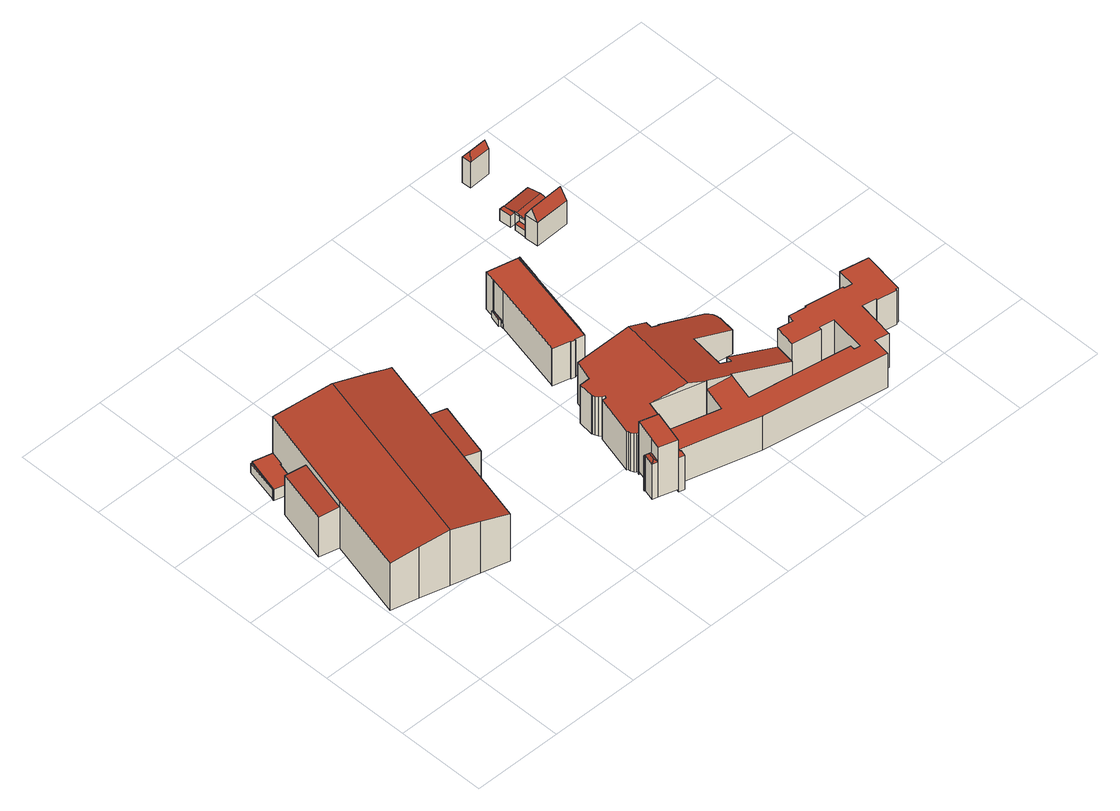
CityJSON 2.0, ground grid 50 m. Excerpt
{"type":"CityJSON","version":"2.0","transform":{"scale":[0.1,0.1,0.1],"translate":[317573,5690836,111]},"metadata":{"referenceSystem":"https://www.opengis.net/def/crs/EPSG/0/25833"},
"CityObjects":{
"building1":{"type":"Building","attributes":{"name":"Oper Leipzig","Gemeindeschluessel":14713000,"Geometrietyp2DReferenz":"3000","function":"31001_3032","roofType":"9999"},"children":["building1-1","building1-2","building1-3","building1-4","building1-5","building1-6","building1-7","building1-8"]},
"building1-1":{"type":"BuildingPart","attributes":{"Dachtyp_tdc":"tdcPolyFlatRoof","Dachneigung":5.13,"QualitaetDacherkennung":52,"Geometrietyp2DReferenz":"3000","roofType":"2100","measuredHeight":26.76},"parents":["building1"],"geometry":[{"type":"MultiSurface","lod":"2","boundaries":[[[0,1,2,3]],[[1,4,5,2]],[[6,7,8,9]],[[7,10,11,8]],[[10,12,13,11]],[[12,14,15,13]],[[14,0,3,15]],[[14,12,10,7,6,4,1,0]],[[3,2,5,9,8,11,13,15]],[[9,5,4,6]]],"semantics":{"surfaces":[{"type":"WallSurface"},{"type":"RoofSurface"},{"type":"GroundSurface"},{"type":"ClosureSurface"}],"values":[0,0,0,0,0,0,0,1,2,3]}}]},
"building1-2":{"type":"BuildingPart","attributes":{"Dachtyp_tdc":"tdcGableRoof","Dachneigung":10.02,"QualitaetDacherkennung":22,"Geometrietyp2DReferenz":"3000","roofType":"3100","measuredHeight":36.63},"parents":["building1"],"geometry":[{"type":"MultiSurface","lod":"2","boundaries":[[[16,17,9,5,18,19,20,21,22,23,24,25,26,27,28]],[[29,30,31,17,16]],[[32,33,18,5,4]],[[33,34,19,18]],[[34,35,20,19]],[[35,36,21,20]],[[36,37,22,21]],[[37,38,39,23,22]],[[40,41,42,26,25,43]],[[44,28,45]],[[44,29,16,28]],[[46,41,40,38,37,36,35]],[[35,34,33,32,30,29,44,46]],[[32,4,6,47,31,30]],[[4,5,9,47,6]],[[47,9,17,31]],[[43,48,49,39,38,40]],[[24,23,39,49,48]],[[43,25,24,48]],[[50,42,41,46]],[[27,26,42,50]],[[44,45,50,46]],[[27,50,45,28]]],"semantics":{"surfaces":[{"type":"GroundSurface"},{"type":"WallSurface"},{"type":"RoofSurface"},{"type":"ClosureSurface"}],"values":[0,1,1,1,1,1,1,1,1,1,1,2,2,1,3,3,1,3,3,1,3,1,3]}}]},
"building1-3":{"type":"BuildingPart","attributes":{"Dachtyp_tdc":"tdcPolyFlatRoof","Dachneigung":0,"QualitaetDacherkennung":0,"Geometrietyp2DReferenz":"3000","roofType":"9999","measuredHeight":3},"parents":["building1"],"geometry":[{"type":"MultiSurface","lod":"2","boundaries":[[[51,31,47,52,53,54]],[[54,53,55,56]],[[53,52,8,55]],[[52,47,9,8]],[[31,51,57,17]],[[56,55,8,9,17,57]],[[17,9,47,31]],[[56,57,51,54]]],"semantics":{"surfaces":[{"type":"RoofSurface"},{"type":"WallSurface"},{"type":"GroundSurface"},{"type":"ClosureSurface"}],"values":[0,1,1,1,1,2,3,3]}}]},
"building1-4":{"type":"BuildingPart","attributes":{"Dachtyp_tdc":"tdcPolyFlatRoof","Dachneigung":0,"QualitaetDacherkennung":83,"Geometrietyp2DReferenz":"3000","roofType":"1000","measuredHeight":5.92},"parents":["building1"],"geometry":[{"type":"MultiSurface","lod":"2","boundaries":[[[58,59,60,57,51]],[[59,61,62,60]],[[61,63,64,62]],[[63,65,66,64]],[[65,67,68,66]],[[67,69,70,68]],[[69,71,54,56,70]],[[69,67,65,63,61,59,58,71]],[[56,57,60,62,64,66,68,70]],[[51,54,71,58]],[[51,57,56,54]]],"semantics":{"surfaces":[{"type":"WallSurface"},{"type":"RoofSurface"},{"type":"GroundSurface"},{"type":"ClosureSurface"}],"values":[0,0,0,0,0,0,0,1,2,0,3]}}]},
"building1-5":{"type":"BuildingPart","attributes":{"Dachtyp_tdc":"tdcPolyFlatRoof","Dachneigung":0,"QualitaetDacherkennung":86,"Geometrietyp2DReferenz":"3000","roofType":"1000","measuredHeight":5.93},"parents":["building1"],"geometry":[{"type":"MultiSurface","lod":"2","boundaries":[[[72,73,74,75]],[[73,76,77,74]],[[76,78,79,77]],[[78,80,81,79]],[[80,82,83,81]],[[82,84,85,86,83]],[[87,72,75,88,89]],[[87,84,82,80,78,76,73,72]],[[75,74,77,79,81,83,86,88]],[[89,85,84,87]],[[89,88,86,85]]],"semantics":{"surfaces":[{"type":"WallSurface"},{"type":"RoofSurface"},{"type":"GroundSurface"},{"type":"ClosureSurface"}],"values":[0,0,0,0,0,0,0,1,2,0,3]}}]},
"building1-6":{"type":"BuildingPart","attributes":{"Dachtyp_tdc":"tdcPolyFlatRoof","Dachneigung":0,"QualitaetDacherkennung":69,"Geometrietyp2DReferenz":"3000","roofType":"1000","measuredHeight":5.82},"parents":["building1"],"geometry":[{"type":"MultiSurface","lod":"2","boundaries":[[[42,90,91,26]],[[90,92,93,91]],[[92,45,28,93]],[[45,92,90,42,50]],[[26,91,93,28,27]],[[26,27,50,42]],[[27,28,45,50]]],"semantics":{"surfaces":[{"type":"WallSurface"},{"type":"RoofSurface"},{"type":"GroundSurface"},{"type":"ClosureSurface"}],"values":[0,0,0,1,2,3,3]}}]},
"building1-7":{"type":"BuildingPart","attributes":{"Dachtyp_tdc":"tdcPolyFlatRoof","Dachneigung":5.98,"QualitaetDacherkennung":50,"Geometrietyp2DReferenz":"3000","roofType":"2100","measuredHeight":26.84},"parents":["building1"],"geometry":[{"type":"MultiSurface","lod":"2","boundaries":[[[39,94,95,23]],[[94,96,97,95]],[[96,98,99,97]],[[98,49,24,99]],[[49,98,96,94,39]],[[23,95,97,99,24]],[[23,24,49,39]]],"semantics":{"surfaces":[{"type":"WallSurface"},{"type":"RoofSurface"},{"type":"GroundSurface"},{"type":"ClosureSurface"}],"values":[0,0,0,0,1,2,3]}}]},
"building1-8":{"type":"BuildingPart","attributes":{"Dachtyp_tdc":"tdcPolyFlatRoof","Dachneigung":0,"QualitaetDacherkennung":0,"Geometrietyp2DReferenz":"3000","roofType":"9999","measuredHeight":4.17},"parents":["building1"],"geometry":[{"type":"MultiSurface","lod":"2","boundaries":[[[48,43,85,89,100]],[[100,89,88,99]],[[85,43,25,86]],[[48,100,99,24]],[[99,88,86,25,24]],[[86,88,89,85]],[[25,43,48,24]]],"semantics":{"surfaces":[{"type":"RoofSurface"},{"type":"WallSurface"},{"type":"GroundSurface"},{"type":"ClosureSurface"}],"values":[0,1,1,1,2,3,3]}}]},
"building2":{"type":"Building","attributes":{"name":"Oper Leipzig","Gemeindeschluessel":14713000,"Dachneigung":90,"Dachorientierung":0,"MittlereTraufHoehe":119.54,"QualitaetDacherkennung":100,"ObjektHoehe":7.31,"BodenHoehe":112.23,"Geometrietyp2DReferenz":"3000","AbsoluteHoehe":119.54,"Dachflaeche":1252.76,"function":"31001_3032","roofType":"1000","measuredHeight":7.31,"storeysAboveGround":2},"geometry":[{"type":"MultiSurface","lod":"2","boundaries":[[[101,102,103,104]],[[102,105,106,103]],[[105,107,108,106]],[[107,109,110,108]],[[107,105,102,101,111,112,113,114,115,116,117,118,119,120,121,109]],[[110,122,123,124,125,126,127,128,129,130,131,132,104,103,106,108]],[[109,121,122,110]],[[121,120,123,122]],[[120,119,124,123]],[[119,118,125,124]],[[118,117,126,125]],[[117,116,127,126]],[[116,115,128,127]],[[115,114,129,128]],[[114,113,130,129]],[[113,112,131,130]],[[112,111,132,131]],[[111,101,104,132]]],"semantics":{"surfaces":[{"type":"WallSurface"},{"type":"RoofSurface"},{"type":"GroundSurface"}],"values":[0,0,0,0,1,2,0,0,0,0,0,0,0,0,0,0,0,0]}}]},
"building3":{"type":"Building","attributes":{"Gemeindeschluessel":14713000,"Geometrietyp2DReferenz":"3000","function":"31001_9998","roofType":"9999"},"children":["building3-1","building3-2"]},
"building3-1":{"type":"BuildingPart","attributes":{"Dachtyp_tdc":"tdcPolyFlatRoof","Dachneigung":0,"QualitaetDacherkennung":62,"Geometrietyp2DReferenz":"3000","roofType":"1000","measuredHeight":32.55},"parents":["building3"],"geometry":[{"type":"MultiSurface","lod":"2","boundaries":[[[133,134,135,136,137]],[[134,138,139,135]],[[138,140,141,139]],[[138,134,133,142,140]],[[141,143,136,135,139]],[[140,142,144,143,141]],[[137,144,142,133]],[[137,136,143,144]]],"semantics":{"surfaces":[{"type":"WallSurface"},{"type":"RoofSurface"},{"type":"GroundSurface"},{"type":"ClosureSurface"}],"values":[0,0,0,1,2,0,0,3]}}]},
"building3-2":{"type":"BuildingPart","attributes":{"Dachtyp_tdc":"tdcFreeFormRoof","Dachneigung":39.24,"QualitaetDacherkennung":19,"Geometrietyp2DReferenz":"3000","roofType":"5000","measuredHeight":24.43},"parents":["building3"],"geometry":[{"type":"MultiSurface","lod":"2","boundaries":[[[145,146,147,148]],[[146,149,150,147]],[[149,151,152,150]],[[151,153,154,152]],[[153,155,156,154]],[[155,137,136,156]],[[144,157,158,143]],[[157,145,148,158]],[[137,155,159]],[[155,153,151,149,146,145,157,160,159]],[[157,144,160]],[[144,137,159,160]],[[148,147,150,152,154,156,136,143,158]],[[143,136,137,144]]],"semantics":{"surfaces":[{"type":"WallSurface"},{"type":"RoofSurface"},{"type":"GroundSurface"},{"type":"ClosureSurface"}],"values":[0,0,0,0,0,0,0,0,1,1,1,1,2,3]}}]},
"building4":{"type":"Building","attributes":{"Dachtyp_tdc":"tdcFreeFormRoof","Gemeindeschluessel":14713000,"Dachneigung":19.37,"QualitaetDacherkennung":2,"Geometrietyp2DReferenz":"3000","function":"31001_9998","roofType":"5000","measuredHeight":32.16},"geometry":[{"type":"MultiSurface","lod":"2","boundaries":[[[161,162,163,164]],[[162,165,166,163]],[[165,167,168,166]],[[167,169,170,168]],[[169,171,172,170]],[[171,173,174,172]],[[173,175,176,174]],[[175,177,178,176]],[[177,179,180,178]],[[179,181,182,180]],[[181,183,184,182]],[[183,185,186,184]],[[185,187,188,186]],[[187,189,190,188]],[[189,191,192,190]],[[191,193,194,192]],[[193,195,196,194]],[[195,197,198,196]],[[197,199,200,198]],[[199,201,202,200]],[[201,203,204,202]],[[203,205,206,204]],[[205,207,208,206]],[[207,209,210,208]],[[209,211,212,210]],[[211,213,214,212]],[[213,215,216,214]],[[215,217,218,216]],[[217,219,220,218]],[[219,221,222,220]],[[221,223,224,222]],[[223,225,226,224]],[[225,227,228,226]],[[227,229,230,228]],[[229,231,232,230]],[[231,233,234,232]],[[233,235,236,234]],[[235,237,238,236]],[[237,239,240,238]],[[239,241,242,240]],[[241,243,244,242]],[[243,245,246,244]],[[245,247,248,246]],[[247,249,250,248]],[[249,251,252,250]],[[251,161,164,252]],[[161,251,253,254,199,197,195,193,191,189,187,185,183,181,179,177,175,173,171,169,167,165,162]],[[201,254,253,249,247,245,243,241,239,237,235,233,231,229,227,225,223,221,219,217,215,213,211,209,207,205,203]],[[251,249,253]],[[201,199,254]],[[164,163,166,168,170,172,174,176,178,180,182,184,186,188,190,192,194,196,198,200,202,204,206,208,210,212,214,216,218,220,222,224,226,228,230,232,234,236,238,240,242,244,246,248,250,252]]],"semantics":{"surfaces":[{"type":"WallSurface"},{"type":"RoofSurface"},{"type":"GroundSurface"}],"values":[0,0,0,0,0,0,0,0,0,0,0,0,0,0,0,0,0,0,0,0,0,0,0,0,0,0,0,0,0,0,0,0,0,0,0,0,0,0,0,0,0,0,0,0,0,0,1,1,0,0,2]}}]},
"building5":{"type":"Building","attributes":{"Gemeindeschluessel":14713000,"Geometrietyp2DReferenz":"3000","function":"31001_9998","roofType":"9999"},"children":["building5-1","building5-2","building5-3","building5-4"]},
"building5-1":{"type":"BuildingPart","attributes":{"Dachtyp_tdc":"tdcPolyFlatRoof","Dachneigung":0,"QualitaetDacherkennung":59,"Geometrietyp2DReferenz":"3000","roofType":"1000","measuredHeight":24.43},"parents":["building5"],"geometry":[{"type":"MultiSurface","lod":"2","boundaries":[[[255,256,257,258,259]],[[260,261,262,263,264]],[[265,255,259,266]],[[265,261,260,256,255]],[[259,258,263,262,266]],[[264,257,256,260]],[[264,263,258,257]],[[266,262,261,265]]],"semantics":{"surfaces":[{"type":"WallSurface"},{"type":"RoofSurface"},{"type":"GroundSurface"},{"type":"ClosureSurface"}],"values":[0,0,0,1,2,0,3,3]}}]},
"building5-2":{"type":"BuildingPart","attributes":{"Dachtyp_tdc":"tdcPolyFlatRoof","Dachneigung":0,"QualitaetDacherkennung":30,"Geometrietyp2DReferenz":"3000","roofType":"1000","measuredHeight":24.48},"parents":["building5"],"geometry":[{"type":"MultiSurface","lod":"2","boundaries":[[[267,268,269,270]],[[268,271,265,266,269]],[[272,267,270,262,261]],[[272,271,268,267]],[[270,269,266,262]],[[261,265,271,272]],[[261,262,266,265]]],"semantics":{"surfaces":[{"type":"WallSurface"},{"type":"RoofSurface"},{"type":"GroundSurface"},{"type":"ClosureSurface"}],"values":[0,0,0,1,2,0,3]}}]},
"building5-3":{"type":"BuildingPart","attributes":{"Dachtyp_tdc":"tdcPolyFlatRoof","Dachneigung":0,"QualitaetDacherkennung":40,"Geometrietyp2DReferenz":"3000","roofType":"1000","measuredHeight":24.3},"parents":["building5"],"geometry":[{"type":"MultiSurface","lod":"2","boundaries":[[[273,274,275,276]],[[274,264,263,275]],[[257,277,278,258]],[[277,279,280,278]],[[279,281,282,280]],[[281,283,284,282]],[[283,285,286,284]],[[285,287,288,286]],[[287,289,290,288]],[[289,291,292,290]],[[291,293,294,295,292]],[[293,291,289,287,285,283,281,279,277,257,264,274,273,296]],[[297,276,275,263,258,278,280,282,284,286,288,290,292,295,298]],[[276,299,300,296,273]],[[276,297,300,299]],[[258,263,264,257]],[[300,301,294,293,296]],[[300,297,298,301]],[[301,298,295,294]]],"semantics":{"surfaces":[{"type":"WallSurface"},{"type":"RoofSurface"},{"type":"GroundSurface"},{"type":"ClosureSurface"}],"values":[0,0,0,0,0,0,0,0,0,0,0,1,2,0,3,3,0,3,3]}}]},
"building5-4":{"type":"BuildingPart","attributes":{"Dachtyp_tdc":"tdcFreeFormRoof","Dachneigung":48.55,"QualitaetDacherkennung":42,"Geometrietyp2DReferenz":"3000","roofType":"5000","measuredHeight":4.87},"parents":["building5"],"geometry":[{"type":"MultiSurface","lod":"2","boundaries":[[[294,302,303,295]],[[302,304,305,303]],[[304,306,307,305]],[[306,308,309,307]],[[308,299,276,309]],[[299,308,310]],[[308,306,311,310]],[[306,304,311]],[[304,302,294,301]],[[304,301,300,299,310,311]],[[295,303,305,307,309,276,297,298]],[[300,297,276,299]],[[298,297,300,301]],[[294,295,298,301]]],"semantics":{"surfaces":[{"type":"WallSurface"},{"type":"RoofSurface"},{"type":"GroundSurface"},{"type":"ClosureSurface"}],"values":[0,0,0,0,0,1,1,1,1,1,2,3,3,3]}}]},
"building6":{"type":"Building","attributes":{"Dachtyp_tdc":"tdcGableRoof","Gemeindeschluessel":14713000,"Dachneigung":0,"QualitaetDacherkennung":0,"Geometrietyp2DReferenz":"3000","BezugspunktDach":"2000","function":"31001_9998","measuredHeight":22.4},"geometry":[{"type":"MultiSurface","lod":"2","boundaries":[[[312,313,314,315,316,317,318,319,320,321,322,323,324,325,326,327,328,329,330,331,332,333,334,335,336,337,338,339,340,341,342,343,344,345,346,347,348,349,350,351,352,353,354]],[[321,320,355,356]],[[320,319,357,355]],[[319,318,358,357]],[[318,317,359,358]],[[317,316,360,359]],[[316,315,361,360]],[[315,314,362,361]],[[314,313,363,362]],[[354,353,364,365]],[[353,352,366,364]],[[352,351,367,366]],[[351,350,368,367]],[[350,349,369,368]],[[349,348,370,369]],[[348,347,371,370]],[[347,346,372,371]],[[313,312,373,363]],[[312,354,365,373]],[[346,345,374,372]],[[345,344,375,374]],[[344,343,376,375]],[[343,342,377,376]],[[342,341,378,377]],[[338,337,379,380]],[[341,340,381,378]],[[340,339,382,381]],[[339,338,380,382]],[[337,336,383,379]],[[336,335,384,383]],[[335,334,385,384]],[[334,333,386,385]],[[333,332,387,386]],[[332,331,388,387]],[[331,330,389,388]],[[330,329,390,389]],[[329,328,391,390]],[[328,327,392,391]],[[327,326,393,392]],[[326,325,394,393]],[[325,324,395,394]],[[324,323,396,395]],[[323,322,397,396]],[[322,321,356,397]],[[365,364,366,367,368,369,370,371,372,374,375,376,377,378,381,382,380,379,383,384,385,386,387,388,389,390,391,392,393,394,395,396,397,356,355,357,358,359,360,361,362,363,373]]],"semantics":{"surfaces":[{"type":"RoofSurface"},{"type":"WallSurface"},{"type":"GroundSurface"}],"values":[0,1,1,1,1,1,1,1,1,1,1,1,1,1,1,1,1,1,1,1,1,1,1,1,1,1,1,1,1,1,1,1,1,1,1,1,1,1,1,1,1,1,1,1,2]}}]},
"building7":{"type":"Building","attributes":{"Dachtyp_tdc":"tdcFreeFormRoof","Gemeindeschluessel":14713000,"Dachneigung":59.83,"QualitaetDacherkennung":58,"Geometrietyp2DReferenz":"3000","function":"31001_9998","roofType":"5000","measuredHeight":21.91},"geometry":[{"type":"MultiSurface","lod":"2","boundaries":[[[398,399,400,401]],[[399,402,403,400]],[[402,404,405,403]],[[404,406,407,405]],[[406,408,409,407]],[[408,410,411,409]],[[410,398,401,411]],[[412,413,414,415,416,417]],[[416,418,419,399,417]],[[399,419,402]],[[402,419,418,404]],[[404,418,416,415,406]],[[406,415,414,408]],[[408,414,413,410]],[[410,413,412,398]],[[398,412,417,399]],[[401,400,403,405,407,409,411]]],"semantics":{"surfaces":[{"type":"WallSurface"},{"type":"RoofSurface"},{"type":"GroundSurface"}],"values":[0,0,0,0,0,0,0,1,1,0,0,0,0,0,0,0,2]}}]},
"building8":{"type":"Building","attributes":{"Gemeindeschluessel":14713000,"Geometrietyp2DReferenz":"3000","function":"31001_9998","roofType":"9999"},"children":["building8-1","building8-2","building8-3"]},
"building8-1":{"type":"BuildingPart","attributes":{"Dachtyp_tdc":"tdcPolyFlatRoof","Dachneigung":0,"QualitaetDacherkennung":48,"Geometrietyp2DReferenz":"3000","roofType":"1000","measuredHeight":7.53},"parents":["building8"],"geometry":[{"type":"MultiSurface","lod":"2","boundaries":[[[420,421,422,423,424]],[[421,425,426,422]],[[425,427,428,429,430,426]],[[427,425,421,420,431]],[[423,422,426,430]],[[431,428,427]],[[424,423,430,429]],[[424,429,428,431,420]]],"semantics":{"surfaces":[{"type":"WallSurface"},{"type":"RoofSurface"},{"type":"GroundSurface"},{"type":"ClosureSurface"}],"values":[0,0,0,1,2,0,3,3]}}]},
"building8-2":{"type":"BuildingPart","attributes":{"Dachtyp_tdc":"tdcGableRoof","Dachneigung":11.05,"QualitaetDacherkennung":13,"Geometrietyp2DReferenz":"3000","roofType":"3100","measuredHeight":8.79},"parents":["building8"],"geometry":[{"type":"MultiSurface","lod":"2","boundaries":[[[432,433,434,435]],[[433,436,437,438,434]],[[439,424,423,440,441]],[[429,432,435,430]],[[428,431,442,443,444,432]],[[433,444,443,445,436]],[[436,445,439]],[[439,445,443,442,420,424]],[[432,444,433]],[[429,428,432]],[[435,434,438,440,423,430]],[[441,437,436,439]],[[441,440,438,437]],[[430,423,424,429]],[[431,420,442]],[[424,420,431,428,429]]],"semantics":{"surfaces":[{"type":"WallSurface"},{"type":"RoofSurface"},{"type":"GroundSurface"},{"type":"ClosureSurface"}],"values":[0,0,0,0,1,1,0,0,0,0,2,0,3,3,0,3]}}]},
"building8-3":{"type":"BuildingPart","attributes":{"Dachtyp_tdc":"tdcPolyFlatRoof","Dachneigung":0,"QualitaetDacherkennung":45,"Geometrietyp2DReferenz":"3000","roofType":"1000","measuredHeight":4.16},"parents":["building8"],"geometry":[{"type":"MultiSurface","lod":"2","boundaries":[[[446,447,448,449]],[[447,441,440,448]],[[437,446,449,438]],[[437,441,447,446]],[[449,448,440,438]],[[438,440,441,437]]],"semantics":{"surfaces":[{"type":"WallSurface"},{"type":"RoofSurface"},{"type":"GroundSurface"},{"type":"ClosureSurface"}],"values":[0,0,0,1,2,3]}}]},
"building9":{"type":"Building","attributes":{"Dachtyp_tdc":"tdcFreeFormRoof","Gemeindeschluessel":14713000,"Dachneigung":56.53,"QualitaetDacherkennung":10,"Geometrietyp2DReferenz":"3000","function":"31001_9998","roofType":"5000","measuredHeight":20.64},"geometry":[{"type":"MultiSurface","lod":"2","boundaries":[[[450,451,452,453]],[[451,454,455,452]],[[454,456,457,455]],[[456,458,459,457]],[[458,450,453,459]],[[460,456,454,451,461]],[[461,451,450]],[[450,458,460,461]],[[456,460,458]],[[453,452,455,457,459]]],"semantics":{"surfaces":[{"type":"WallSurface"},{"type":"RoofSurface"},{"type":"GroundSurface"}],"values":[0,0,0,0,0,1,1,1,0,2]}}]}
},
"vertices":[
[878,957,269],[852,860,269],[852,860,12],[878,957,12],[743,890,280],[743,890,12],[821,1193,280],[822,1193,280],[822,1193,12],[821,1193,12],[823,1192,279],[823,1192,12],[930,1166,270],[930,1166,12],[932,1165,269],[932,1165,12],
[866,1504,12],[899,1496,12],[627,440,12],[476,481,12],[319,521,12],[161,562,12],[8,600,12],[126,1050,12],[206,1353,12],[286,1655,12],[396,1626,12],[593,1575,12],[788,1525,12],[866,1504,328],[899,1496,323],[899,1496,42],[743,890,322],[627,440,322],[476,481,350],[319,521,378],[161,562,349],[8,600,322],[126,1050,322],[126,1050,280],[286,1655,322],[396,1626,342],[396,1626,70],[286,1655,54],[788,1525,343],[788,1525,70],[593,1575,378],[821,1193,42],[206,1353,54],[206,1353,280],[593,1575,70],
[903,1495,42],[822,1193,42],[849,1293,42],[850,1293,42],[849,1293,12],[850,1293,12],[903,1495,12],
[903,1495,71],[1009,1468,71],[1009,1468,12],[959,1276,71],[959,1276,12],[957,1277,71],[957,1277,12],[956,1273,71],[956,1273,12],[959,1272,71],[959,1272,12],[958,1267,71],[958,1267,12],[850,1293,71],
[122,1482,71],[124,1489,71],[124,1489,12],[122,1482,12],[126,1488,71],[126,1488,12],[127,1492,71],[127,1492,12],[126,1492,71],[126,1492,12],[175,1684,71],[175,1684,12],[280,1656,71],[280,1656,54],[280,1656,12],[230,1454,71],[230,1454,12],[230,1454,54],
[404,1659,70],[404,1659,12],[797,1557,70],[797,1557,12],
[17,1077,269],[17,1077,12],[96,1382,268],[96,1382,12],[205,1353,280],[205,1353,12],
[205,1353,54],
[694,1394,85],[419,1466,85],[419,1466,12],[694,1394,12],[436,1529,85],[436,1529,12],[257,1576,85],[257,1576,12],[225,1454,85],[225,1454,12],[710,1454,85],[884,1408,85],[852,1286,85],[951,1257,85],[1006,1455,85],[786,1516,85],[795,1550,85],[409,1653,85],[399,1620,85],[179,1678,85],[126,1480,85],[126,1480,12],[179,1678,12],[399,1620,12],[409,1653,12],[795,1550,12],[786,1516,12],[1006,1455,12],[951,1257,12],[852,1286,12],[884,1408,12],[710,1454,12],
[1403,302,366],[1436,417,366],[1436,417,41],[1403,302,41],[1403,302,272],[1536,388,366],[1536,388,41],[1483,205,366],[1483,205,41],[1383,234,366],[1383,234,41],[1383,234,272],
[1369,305,272],[1366,306,269],[1366,306,41],[1369,305,41],[1366,309,269],[1366,309,41],[1364,309,267],[1364,309,41],[1366,313,267],[1366,313,41],[1371,311,272],[1371,311,41],[1352,243,272],[1352,243,41],[1382,291,285],[1372,254,285],
[1946,855,306],[1992,849,289],[1992,849,20],[1946,855,20],[1993,854,289],[1993,854,20],[2255,820,196],[2255,820,20],[2275,811,189],[2275,811,20],[2289,799,183],[2289,799,20],[2298,781,179],[2298,781,20],[2300,761,178],[2300,761,20],[2301,761,178],[2301,761,20],[2288,667,178],[2288,667,20],[2067,697,256],[2067,697,20],[2041,500,256],[2041,500,20],[2104,489,234],[2104,489,20],[2109,523,234],[2109,523,20],[2391,476,133],[2391,476,20],[2371,359,135],[2371,359,20],[2031,416,256],[2031,416,20],[2030,409,256],[2030,409,20],[1886,428,307],[1886,428,20],[1885,427,307],[1885,427,20],[1598,511,303],[1598,511,20],[1576,432,301],[1576,432,20],[1551,439,296],[1551,439,20],[1536,388,295],[1536,388,20],[1437,416,275],[1437,416,20],[1436,417,275],[1436,417,20],[1437,422,275],[1437,422,20],[1447,419,277],[1447,419,20],[1450,428,277],[1450,428,20],[1440,433,275],[1440,433,20],[1431,442,273],[1431,442,20],[1425,457,272],[1425,457,20],[1424,473,271],[1424,473,20],[1415,476,269],[1415,476,20],[1476,698,276],[1476,698,20],[1497,692,280],[1497,692,20],[1500,703,280],[1500,703,20],[1488,711,277],[1488,711,20],[1478,723,275],[1478,723,20],[1470,737,273],[1470,737,20],[1466,753,272],[1466,753,20],[1464,754,272],[1464,754,20],[1475,841,272],[1475,841,20],[1527,834,282],[1527,834,20],[1558,943,285],[1558,943,20],[1951,892,306],[1951,892,20],[1850,905,341],[1791,454,341],
[1738,1105,258],[1734,1106,258],[1734,1106,257],[1734,1106,14],[1738,1105,14],[1855,1636,258],[1860,1634,258],[1860,1634,14],[1855,1636,14],[1855,1636,257],[1827,1489,258],[1827,1489,14],
[1864,1634,259],[1830,1488,259],[1830,1488,14],[1864,1634,14],[1827,1489,259],[1860,1634,259],
[1673,1615,257],[1687,1675,257],[1687,1675,14],[1673,1615,14],[1725,1067,257],[1725,1067,14],[1673,1078,257],[1673,1078,14],[1672,1073,257],[1672,1073,14],[1648,1078,257],[1648,1078,14],[1649,1084,257],[1649,1084,14],[1555,1106,257],[1555,1106,14],[1557,1111,257],[1557,1111,14],[1558,1110,257],[1558,1110,14],[1656,1531,257],[1656,1531,35],[1656,1531,14],[1676,1614,257],[1676,1614,14],[1660,1547,14],[1673,1615,57],[1676,1614,54],[1660,1547,54],
[1654,1531,35],[1654,1531,14],[1658,1550,57],[1658,1550,14],[1649,1553,57],[1649,1553,14],[1664,1617,57],[1664,1617,14],[1667,1612,63],[1654,1556,63],
[1847,288,252],[1561,368,252],[1564,380,252],[1536,388,252],[1483,205,252],[1482,201,252],[1514,193,252],[1523,227,252],[1518,228,252],[1522,240,252],[1947,121,252],[2641,5,252],[2657,106,252],[2735,93,252],[2736,95,252],[2771,307,252],[2851,294,252],[2849,285,252],[2956,267,252],[2958,276,252],[2972,274,252],[3011,506,252],[3009,507,252],[2854,537,252],[2838,440,252],[2794,447,252],[2795,456,252],[2584,491,252],[2582,483,252],[2485,499,252],[2478,462,252],[2391,476,252],[2371,359,252],[2531,332,252],[2534,347,252],[2618,333,252],[2583,129,252],[2550,135,252],[2554,159,252],[1986,254,252],[2030,409,252],[1886,428,252],[1885,427,252],[1518,228,28],[1522,240,28],[1523,227,28],[1514,193,28],[1482,201,28],[1483,205,28],[1536,388,28],[1564,380,28],[1561,368,28],[1886,428,28],[1885,427,28],[2030,409,28],[1986,254,28],[2554,159,28],[2550,135,28],[2583,129,28],[2618,333,28],[2534,347,28],[1847,288,28],[2531,332,28],[2371,359,28],[2391,476,28],[2478,462,28],[2485,499,28],[2794,447,28],[2795,456,28],[2582,483,28],[2584,491,28],[2838,440,28],[2854,537,28],[3009,507,28],[3011,506,28],[2972,274,28],[2958,276,28],[2956,267,28],[2849,285,28],[2851,294,28],[2771,307,28],[2736,95,28],[2735,93,28],[2657,106,28],[2641,5,28],[1947,121,28],
[2335,1889,159],[2339,1809,159],[2339,1809,9],[2335,1889,9],[2145,1801,159],[2145,1801,9],[2144,1801,159],[2144,1801,9],[2140,1879,159],[2140,1879,9],[2141,1879,159],[2141,1879,9],[2143,1879,159],[2143,1879,9],[2335,1889,161],[2143,1879,161],[2141,1879,161],[2140,1879,161],[2142,1840,229],[2337,1849,229],[2144,1801,162],[2145,1801,162],
[2165,1973,85],[2138,1972,85],[2138,1972,10],[2165,1973,10],[2165,1973,82],[2134,2040,85],[2134,2040,10],[2161,2042,85],[2161,2042,83],[2161,2042,82],[2161,2042,10],[2162,2029,85],
[2326,2051,82],[2335,1889,82],[2335,1889,10],[2326,2051,10],[2170,1881,82],[2170,1881,51],[2170,1881,10],[2167,1947,82],[2167,1947,10],[2167,1947,51],[2165,1973,95],[2166,1961,98],[2330,1970,98],[2167,1947,95],
[2143,1879,51],[2140,1946,51],[2140,1946,10],[2143,1879,10],
[2191,2290,168],[2189,2342,168],[2189,2342,1],[2191,2290,1],[2234,2343,168],[2234,2343,1],[2311,2347,168],[2311,2347,1],[2313,2295,168],[2313,2295,1],[2312,2321,208],[2216,2317,207]
]}
